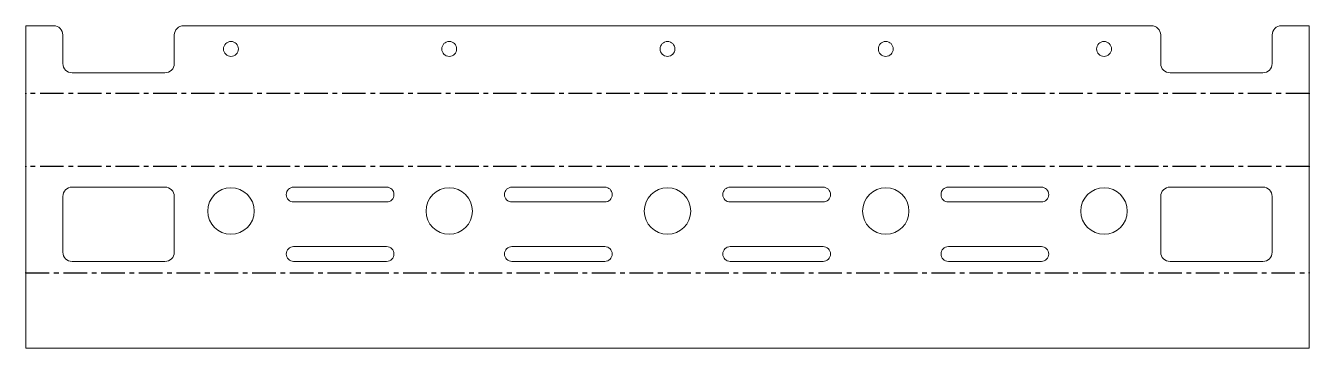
# Model space of a CAD drawing. Header units: millimetres. Extents: x -691 to 0, y -39 to 134.
import ezdxf

# ---------------------------------------------------------------- set-up
doc = ezdxf.new("R2010")
doc.units = ezdxf.units.MM
doc.header["$PDSIZE"] = -1
doc.linetypes.add('CENTERX2', pattern=[20.32, 12.7, -2.54, 2.54, -2.54])

msp = doc.modelspace()

# ---------------------------------------------------------------- linework, layer by layer
at = {"color": 7, "linetype": 'Continuous', "lineweight": 15}
for p, q in [((-691, -39.25), (-691, 134.38)), ((-691, 134.38), (-676, 134.38)), ((-606, 134.38), (-85, 134.38)), ((-15, 134.38), (0, 134.38)), ((0, 134.38), (0, -39.25)), ((-671, 129.38), (-671, 114.01)), ((-611, 114.01), (-611, 129.38)), ((-80, 129.38), (-80, 114.01)), ((-20, 114.01), (-20, 129.38)), ((-666, 109.01), (-616, 109.01)), ((-75, 109.01), (-25, 109.01)), ((-671, 42.5), (-671, 12.5)), ((-616, 47.5), (-666, 47.5)), ((-611, 12.5), (-611, 42.5)), ((-496.75, 47.5), (-546.75, 47.5)), ((-379.25, 47.5), (-429.25, 47.5)), ((-261.75, 47.5), (-311.75, 47.5)), ((-144.25, 47.5), (-194.25, 47.5)), ((-80, 42.5), (-80, 12.5)), ((-25, 47.5), (-75, 47.5)), ((-20, 12.5), (-20, 42.5)), ((-546.75, 39.5), (-496.75, 39.5)), ((-429.25, 39.5), (-379.25, 39.5)), ((-311.75, 39.5), (-261.75, 39.5)), ((-194.25, 39.5), (-144.25, 39.5)), ((-496.75, 15.5), (-546.75, 15.5)), ((-379.25, 15.5), (-429.25, 15.5)), ((-261.75, 15.5), (-311.75, 15.5)), ((-144.25, 15.5), (-194.25, 15.5)), ((-666, 7.5), (-616, 7.5)), ((-546.75, 7.5), (-496.75, 7.5)), ((-429.25, 7.5), (-379.25, 7.5)), ((-311.75, 7.5), (-261.75, 7.5)), ((-194.25, 7.5), (-144.25, 7.5)), ((-75, 7.5), (-25, 7.5)), ((0, -39.25), (-691, -39.25))]:
    msp.add_line(p, q, dxfattribs=at)
at = {"color": 7, "linetype": 'CENTERX2'}
for p, q in [((0, 97.88), (-691, 97.88)), ((0, 58.63), (-691, 58.63)), ((-691, 1.37), (0, 1.37))]:
    msp.add_line(p, q, dxfattribs=at)
at = {"color": 7, "linetype": 'Continuous', "lineweight": 15}
for centre, radius in [((-580.5, 121.88), 4), ((-463, 121.88), 4), ((-345.5, 121.88), 4), ((-228, 121.88), 4), ((-110.5, 121.88), 4), ((-580.5, 34.63), 12.5), ((-463, 34.63), 12.5), ((-345.5, 34.63), 12.5), ((-228, 34.63), 12.5), ((-110.5, 34.63), 12.5)]:
    msp.add_circle(centre, radius, dxfattribs=at)
for centre, radius, start, end in [((-676, 129.38), 5, 0, 90), ((-606, 129.38), 5, 90, 180), ((-85, 129.38), 5, 0, 90), ((-15, 129.38), 5, 90, 180), ((-666, 114.01), 5, 180, 270), ((-616, 114.01), 5, 270, 0), ((-75, 114.01), 5, 180, 270), ((-25, 114.01), 5, 270, 0), ((-666, 42.5), 5, 90, 180), ((-616, 42.5), 5, 0, 90), ((-546.75, 43.5), 4, 90, 270), ((-496.75, 43.5), 4, 270, 90), ((-429.25, 43.5), 4, 90, 270), ((-379.25, 43.5), 4, 270, 90), ((-311.75, 43.5), 4, 90, 270), ((-261.75, 43.5), 4, 270, 90), ((-194.25, 43.5), 4, 90, 270), ((-144.25, 43.5), 4, 270, 90), ((-75, 42.5), 5, 90, 180), ((-25, 42.5), 5, 0, 90), ((-546.75, 11.5), 4, 90, 270), ((-496.75, 11.5), 4, 270, 90), ((-429.25, 11.5), 4, 90, 270), ((-379.25, 11.5), 4, 270, 90), ((-311.75, 11.5), 4, 90, 270), ((-261.75, 11.5), 4, 270, 90), ((-194.25, 11.5), 4, 90, 270), ((-144.25, 11.5), 4, 270, 90), ((-666, 12.5), 5, 180, 270), ((-616, 12.5), 5, 270, 0), ((-75, 12.5), 5, 180, 270), ((-25, 12.5), 5, 270, 0)]:
    msp.add_arc(centre, radius, start, end, dxfattribs=at)
at = {"color": 7, "linetype": 'Continuous'}
for p in [(-691, 97.88), (0, 97.88), (-691, 58.63), (0, 58.63), (-691, 1.37), (0, 1.37)]:
    msp.add_point(p, dxfattribs=at)

doc.saveas('drawing.dxf')
